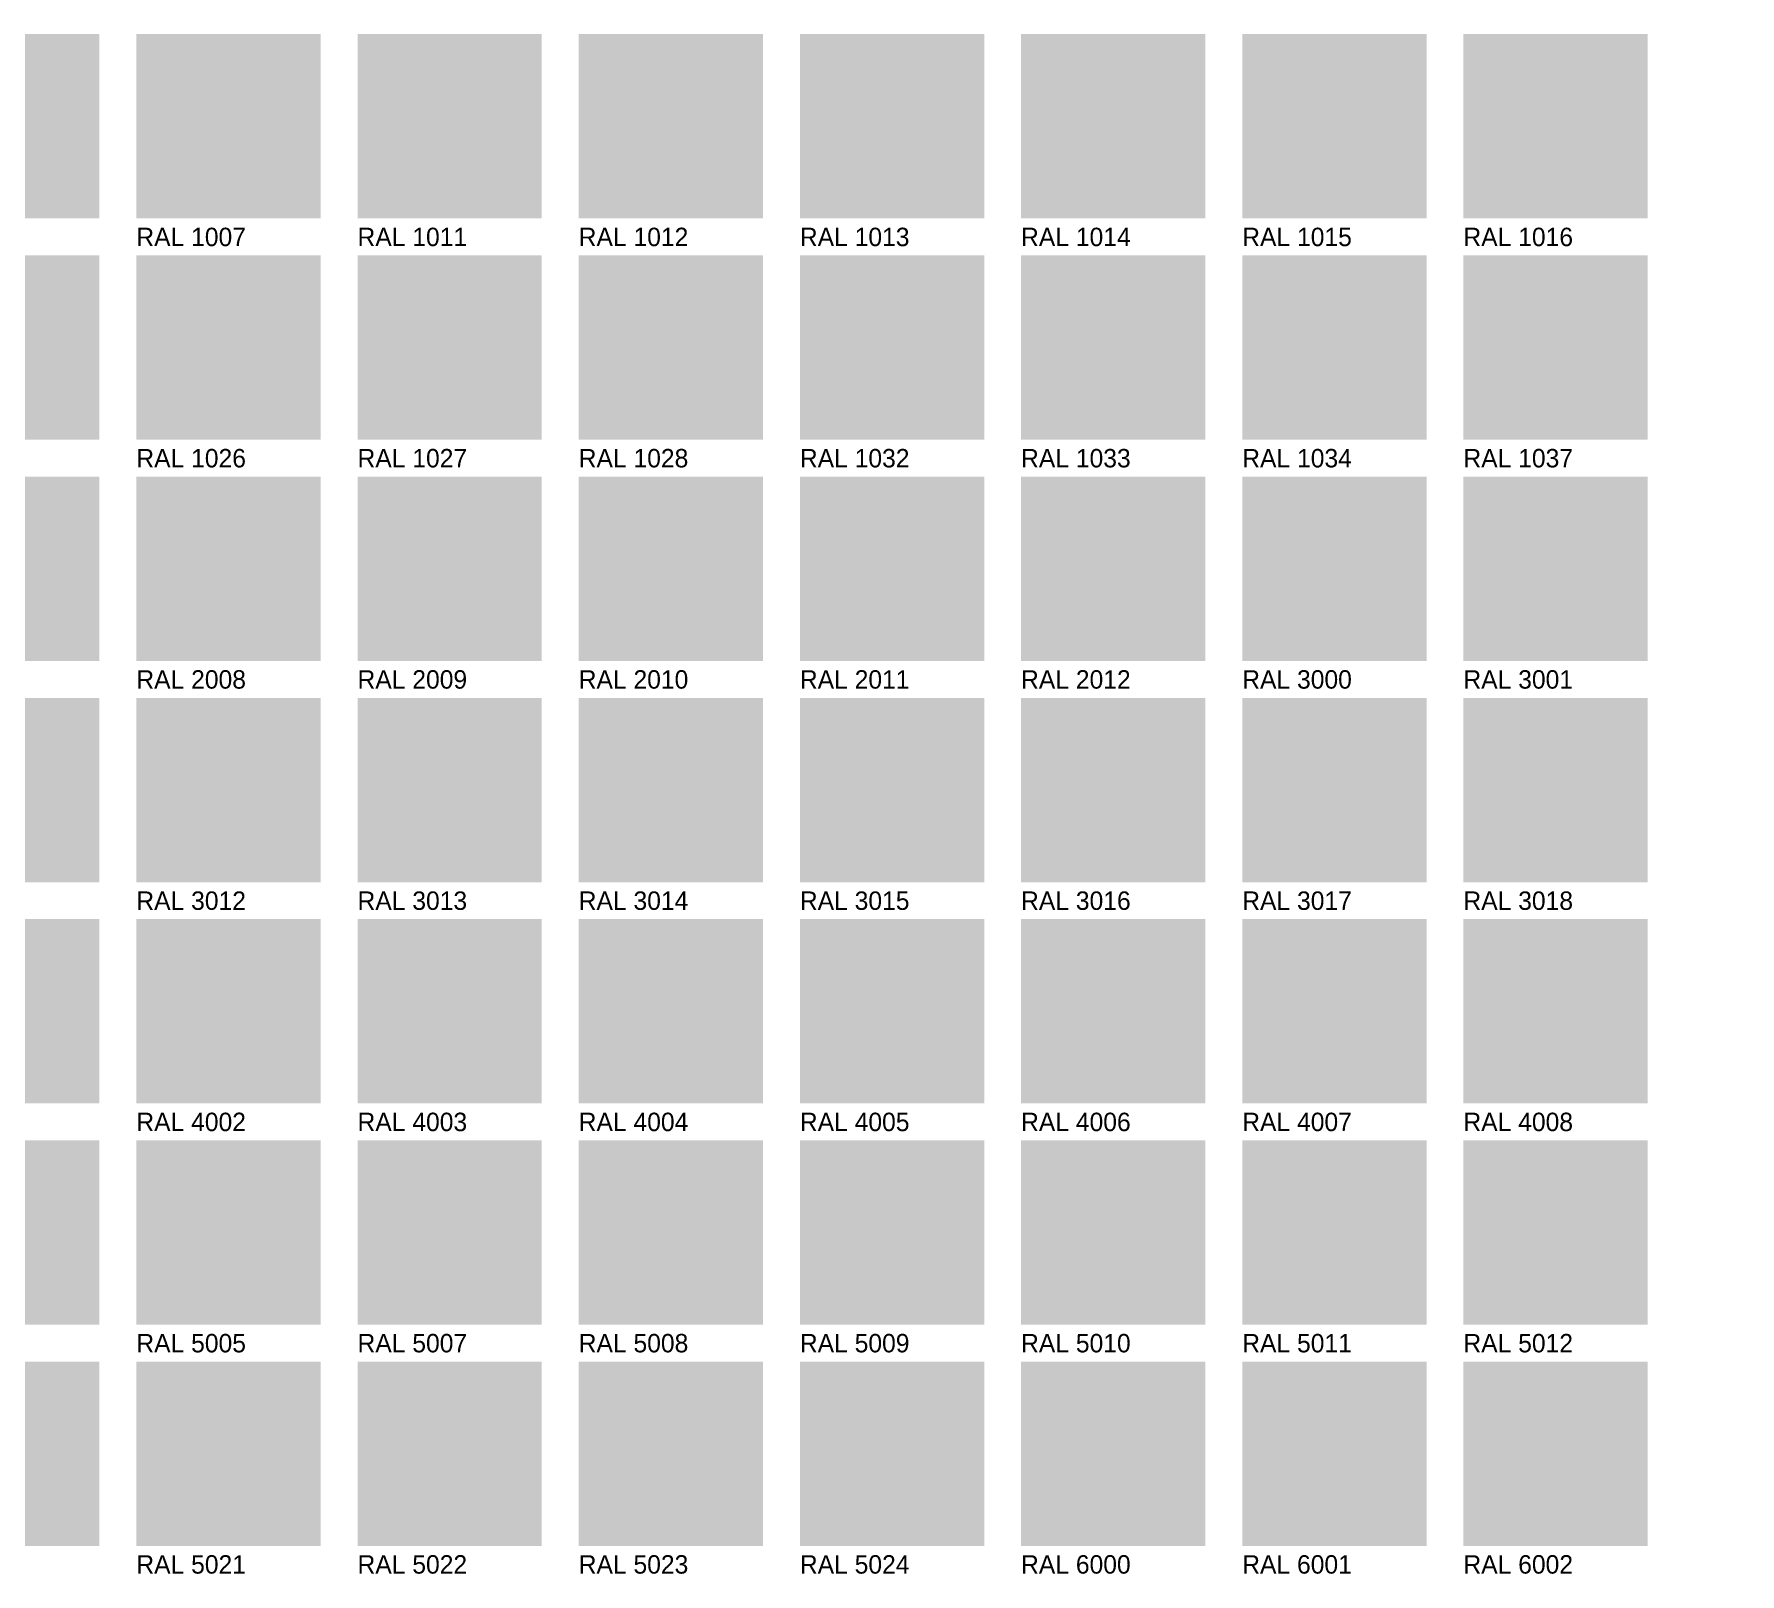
# Model space of a CAD drawing. Header units: millimetres. Extents: x 2.8 to 21.6, y 3.1 to 20.1.
# Drawn here: x 12.38 to 21.63, y 11.48 to 19.83 of the extents above; entities that cross this region are included whole.
import ezdxf

# ---------------------------------------------------------------- set-up
doc = ezdxf.new("R2010")
doc.units = ezdxf.units.MM
doc.layers.add('ceco.net 554 - RAL Classic Colour Chart', color=7, linetype='Continuous')

msp = doc.modelspace()

# ---------------------------------------------------------------- linework, layer by layer
at = {"layer": 'ceco.net 554 - RAL Classic Colour Chart', "color": 42, "true_color": 0xe1a100, "const_width": 1}
msp.add_lwpolyline([(11.7312, 19.3348), (12.7312, 19.3348)], dxfattribs=at)
msp.add_lwpolyline([(11.7312, 19.3348), (12.7312, 19.3348)], dxfattribs=at)
msp.add_lwpolyline([(11.7312, 19.3348), (12.7312, 19.3348)], dxfattribs=at)
msp.add_lwpolyline([(11.7312, 19.3348), (12.7312, 19.3348)], dxfattribs=at)
msp.add_lwpolyline([(11.7312, 19.3348), (12.7312, 19.3348)], dxfattribs=at)
msp.add_lwpolyline([(11.7312, 19.3348), (12.7312, 19.3348)], dxfattribs=at)
at = {"layer": 'ceco.net 554 - RAL Classic Colour Chart', "color": 42, "true_color": 0xe79c00, "const_width": 1}
msp.add_lwpolyline([(12.9312, 19.3348), (13.9312, 19.3348)], dxfattribs=at)
msp.add_lwpolyline([(12.9312, 19.3348), (13.9312, 19.3348)], dxfattribs=at)
msp.add_lwpolyline([(12.9312, 19.3348), (13.9312, 19.3348)], dxfattribs=at)
msp.add_lwpolyline([(12.9312, 19.3348), (13.9312, 19.3348)], dxfattribs=at)
msp.add_lwpolyline([(12.9312, 19.3348), (13.9312, 19.3348)], dxfattribs=at)
msp.add_lwpolyline([(12.9312, 19.3348), (13.9312, 19.3348)], dxfattribs=at)
at = {"layer": 'ceco.net 554 - RAL Classic Colour Chart', "color": 45, "true_color": 0xaf8a54, "const_width": 1}
msp.add_lwpolyline([(14.1312, 19.3348), (15.1312, 19.3348)], dxfattribs=at)
msp.add_lwpolyline([(14.1312, 19.3348), (15.1312, 19.3348)], dxfattribs=at)
msp.add_lwpolyline([(14.1312, 19.3348), (15.1312, 19.3348)], dxfattribs=at)
msp.add_lwpolyline([(14.1312, 19.3348), (15.1312, 19.3348)], dxfattribs=at)
msp.add_lwpolyline([(14.1312, 19.3348), (15.1312, 19.3348)], dxfattribs=at)
msp.add_lwpolyline([(14.1312, 19.3348), (15.1312, 19.3348)], dxfattribs=at)
at = {"layer": 'ceco.net 554 - RAL Classic Colour Chart', "color": 52, "true_color": 0xd9c022, "const_width": 1}
msp.add_lwpolyline([(15.3312, 19.3348), (16.3312, 19.3348)], dxfattribs=at)
msp.add_lwpolyline([(15.3312, 19.3348), (16.3312, 19.3348)], dxfattribs=at)
msp.add_lwpolyline([(15.3312, 19.3348), (16.3312, 19.3348)], dxfattribs=at)
msp.add_lwpolyline([(15.3312, 19.3348), (16.3312, 19.3348)], dxfattribs=at)
msp.add_lwpolyline([(15.3312, 19.3348), (16.3312, 19.3348)], dxfattribs=at)
msp.add_lwpolyline([(15.3312, 19.3348), (16.3312, 19.3348)], dxfattribs=at)
at = {"layer": 'ceco.net 554 - RAL Classic Colour Chart', "color": 254, "true_color": 0xe9e5ce, "const_width": 1}
msp.add_lwpolyline([(16.5312, 19.3348), (17.5312, 19.3348)], dxfattribs=at)
msp.add_lwpolyline([(16.5312, 19.3348), (17.5312, 19.3348)], dxfattribs=at)
msp.add_lwpolyline([(16.5312, 19.3348), (17.5312, 19.3348)], dxfattribs=at)
msp.add_lwpolyline([(16.5312, 19.3348), (17.5312, 19.3348)], dxfattribs=at)
msp.add_lwpolyline([(16.5312, 19.3348), (17.5312, 19.3348)], dxfattribs=at)
msp.add_lwpolyline([(16.5312, 19.3348), (17.5312, 19.3348)], dxfattribs=at)
at = {"layer": 'ceco.net 554 - RAL Classic Colour Chart', "color": 9, "true_color": 0xded09f, "const_width": 1}
msp.add_lwpolyline([(17.7312, 19.3348), (18.7312, 19.3348)], dxfattribs=at)
msp.add_lwpolyline([(17.7312, 19.3348), (18.7312, 19.3348)], dxfattribs=at)
msp.add_lwpolyline([(17.7312, 19.3348), (18.7312, 19.3348)], dxfattribs=at)
msp.add_lwpolyline([(17.7312, 19.3348), (18.7312, 19.3348)], dxfattribs=at)
msp.add_lwpolyline([(17.7312, 19.3348), (18.7312, 19.3348)], dxfattribs=at)
msp.add_lwpolyline([(17.7312, 19.3348), (18.7312, 19.3348)], dxfattribs=at)
at = {"layer": 'ceco.net 554 - RAL Classic Colour Chart', "color": 254, "true_color": 0xeadebd, "const_width": 1}
msp.add_lwpolyline([(18.9312, 19.3348), (19.9312, 19.3348)], dxfattribs=at)
msp.add_lwpolyline([(18.9312, 19.3348), (19.9312, 19.3348)], dxfattribs=at)
msp.add_lwpolyline([(18.9312, 19.3348), (19.9312, 19.3348)], dxfattribs=at)
msp.add_lwpolyline([(18.9312, 19.3348), (19.9312, 19.3348)], dxfattribs=at)
msp.add_lwpolyline([(18.9312, 19.3348), (19.9312, 19.3348)], dxfattribs=at)
msp.add_lwpolyline([(18.9312, 19.3348), (19.9312, 19.3348)], dxfattribs=at)
at = {"layer": 'ceco.net 554 - RAL Classic Colour Chart', "color": 53, "true_color": 0xeaf044, "const_width": 1}
msp.add_lwpolyline([(20.1312, 19.3348), (21.1312, 19.3348)], dxfattribs=at)
msp.add_lwpolyline([(20.1312, 19.3348), (21.1312, 19.3348)], dxfattribs=at)
msp.add_lwpolyline([(20.1312, 19.3348), (21.1312, 19.3348)], dxfattribs=at)
msp.add_lwpolyline([(20.1312, 19.3348), (21.1312, 19.3348)], dxfattribs=at)
msp.add_lwpolyline([(20.1312, 19.3348), (21.1312, 19.3348)], dxfattribs=at)
msp.add_lwpolyline([(20.1312, 19.3348), (21.1312, 19.3348)], dxfattribs=at)
at = {"layer": 'ceco.net 554 - RAL Classic Colour Chart', "color": 33, "true_color": 0xb89c50, "const_width": 1}
msp.add_lwpolyline([(11.7312, 18.1348), (12.7312, 18.1348)], dxfattribs=at)
msp.add_lwpolyline([(11.7312, 18.1348), (12.7312, 18.1348)], dxfattribs=at)
msp.add_lwpolyline([(11.7312, 18.1348), (12.7312, 18.1348)], dxfattribs=at)
msp.add_lwpolyline([(11.7312, 18.1348), (12.7312, 18.1348)], dxfattribs=at)
msp.add_lwpolyline([(11.7312, 18.1348), (12.7312, 18.1348)], dxfattribs=at)
msp.add_lwpolyline([(11.7312, 18.1348), (12.7312, 18.1348)], dxfattribs=at)
at = {"layer": 'ceco.net 554 - RAL Classic Colour Chart', "color": 2, "true_color": 0xf5ff00, "const_width": 1}
msp.add_lwpolyline([(12.9312, 18.1348), (13.9312, 18.1348)], dxfattribs=at)
msp.add_lwpolyline([(12.9312, 18.1348), (13.9312, 18.1348)], dxfattribs=at)
msp.add_lwpolyline([(12.9312, 18.1348), (13.9312, 18.1348)], dxfattribs=at)
msp.add_lwpolyline([(12.9312, 18.1348), (13.9312, 18.1348)], dxfattribs=at)
msp.add_lwpolyline([(12.9312, 18.1348), (13.9312, 18.1348)], dxfattribs=at)
msp.add_lwpolyline([(12.9312, 18.1348), (13.9312, 18.1348)], dxfattribs=at)
at = {"layer": 'ceco.net 554 - RAL Classic Colour Chart', "color": 54, "true_color": 0xa38c15, "const_width": 1}
msp.add_lwpolyline([(14.1312, 18.1348), (15.1312, 18.1348)], dxfattribs=at)
msp.add_lwpolyline([(14.1312, 18.1348), (15.1312, 18.1348)], dxfattribs=at)
msp.add_lwpolyline([(14.1312, 18.1348), (15.1312, 18.1348)], dxfattribs=at)
msp.add_lwpolyline([(14.1312, 18.1348), (15.1312, 18.1348)], dxfattribs=at)
msp.add_lwpolyline([(14.1312, 18.1348), (15.1312, 18.1348)], dxfattribs=at)
msp.add_lwpolyline([(14.1312, 18.1348), (15.1312, 18.1348)], dxfattribs=at)
at = {"layer": 'ceco.net 554 - RAL Classic Colour Chart', "color": 40, "true_color": 0xffab00, "const_width": 1}
msp.add_lwpolyline([(15.3312, 18.1348), (16.3312, 18.1348)], dxfattribs=at)
msp.add_lwpolyline([(15.3312, 18.1348), (16.3312, 18.1348)], dxfattribs=at)
msp.add_lwpolyline([(15.3312, 18.1348), (16.3312, 18.1348)], dxfattribs=at)
msp.add_lwpolyline([(15.3312, 18.1348), (16.3312, 18.1348)], dxfattribs=at)
msp.add_lwpolyline([(15.3312, 18.1348), (16.3312, 18.1348)], dxfattribs=at)
msp.add_lwpolyline([(15.3312, 18.1348), (16.3312, 18.1348)], dxfattribs=at)
at = {"layer": 'ceco.net 554 - RAL Classic Colour Chart', "color": 42, "true_color": 0xddb20f, "const_width": 1}
msp.add_lwpolyline([(16.5312, 18.1348), (17.5312, 18.1348)], dxfattribs=at)
msp.add_lwpolyline([(16.5312, 18.1348), (17.5312, 18.1348)], dxfattribs=at)
msp.add_lwpolyline([(16.5312, 18.1348), (17.5312, 18.1348)], dxfattribs=at)
msp.add_lwpolyline([(16.5312, 18.1348), (17.5312, 18.1348)], dxfattribs=at)
msp.add_lwpolyline([(16.5312, 18.1348), (17.5312, 18.1348)], dxfattribs=at)
msp.add_lwpolyline([(16.5312, 18.1348), (17.5312, 18.1348)], dxfattribs=at)
at = {"layer": 'ceco.net 554 - RAL Classic Colour Chart', "color": 40, "true_color": 0xfaab21, "const_width": 1}
msp.add_lwpolyline([(17.7312, 18.1348), (18.7312, 18.1348)], dxfattribs=at)
msp.add_lwpolyline([(17.7312, 18.1348), (18.7312, 18.1348)], dxfattribs=at)
msp.add_lwpolyline([(17.7312, 18.1348), (18.7312, 18.1348)], dxfattribs=at)
msp.add_lwpolyline([(17.7312, 18.1348), (18.7312, 18.1348)], dxfattribs=at)
msp.add_lwpolyline([(17.7312, 18.1348), (18.7312, 18.1348)], dxfattribs=at)
msp.add_lwpolyline([(17.7312, 18.1348), (18.7312, 18.1348)], dxfattribs=at)
at = {"layer": 'ceco.net 554 - RAL Classic Colour Chart', "color": 43, "true_color": 0xedab56, "const_width": 1}
msp.add_lwpolyline([(18.9312, 18.1348), (19.9312, 18.1348)], dxfattribs=at)
msp.add_lwpolyline([(18.9312, 18.1348), (19.9312, 18.1348)], dxfattribs=at)
msp.add_lwpolyline([(18.9312, 18.1348), (19.9312, 18.1348)], dxfattribs=at)
msp.add_lwpolyline([(18.9312, 18.1348), (19.9312, 18.1348)], dxfattribs=at)
msp.add_lwpolyline([(18.9312, 18.1348), (19.9312, 18.1348)], dxfattribs=at)
msp.add_lwpolyline([(18.9312, 18.1348), (19.9312, 18.1348)], dxfattribs=at)
at = {"layer": 'ceco.net 554 - RAL Classic Colour Chart', "color": 40, "true_color": 0xeea205, "const_width": 1}
msp.add_lwpolyline([(20.1312, 18.1348), (21.1312, 18.1348)], dxfattribs=at)
msp.add_lwpolyline([(20.1312, 18.1348), (21.1312, 18.1348)], dxfattribs=at)
msp.add_lwpolyline([(20.1312, 18.1348), (21.1312, 18.1348)], dxfattribs=at)
msp.add_lwpolyline([(20.1312, 18.1348), (21.1312, 18.1348)], dxfattribs=at)
msp.add_lwpolyline([(20.1312, 18.1348), (21.1312, 18.1348)], dxfattribs=at)
msp.add_lwpolyline([(20.1312, 18.1348), (21.1312, 18.1348)], dxfattribs=at)
at = {"layer": 'ceco.net 554 - RAL Classic Colour Chart', "color": 40, "true_color": 0xffa421, "const_width": 1}
msp.add_lwpolyline([(11.7312, 16.9348), (12.7312, 16.9348)], dxfattribs=at)
msp.add_lwpolyline([(11.7312, 16.9348), (12.7312, 16.9348)], dxfattribs=at)
msp.add_lwpolyline([(11.7312, 16.9348), (12.7312, 16.9348)], dxfattribs=at)
msp.add_lwpolyline([(11.7312, 16.9348), (12.7312, 16.9348)], dxfattribs=at)
msp.add_lwpolyline([(11.7312, 16.9348), (12.7312, 16.9348)], dxfattribs=at)
msp.add_lwpolyline([(11.7312, 16.9348), (12.7312, 16.9348)], dxfattribs=at)
at = {"layer": 'ceco.net 554 - RAL Classic Colour Chart', "color": 30, "true_color": 0xf3752c, "const_width": 1}
msp.add_lwpolyline([(12.9312, 16.9348), (13.9312, 16.9348)], dxfattribs=at)
msp.add_lwpolyline([(12.9312, 16.9348), (13.9312, 16.9348)], dxfattribs=at)
msp.add_lwpolyline([(12.9312, 16.9348), (13.9312, 16.9348)], dxfattribs=at)
msp.add_lwpolyline([(12.9312, 16.9348), (13.9312, 16.9348)], dxfattribs=at)
msp.add_lwpolyline([(12.9312, 16.9348), (13.9312, 16.9348)], dxfattribs=at)
msp.add_lwpolyline([(12.9312, 16.9348), (13.9312, 16.9348)], dxfattribs=at)
at = {"layer": 'ceco.net 554 - RAL Classic Colour Chart', "color": 32, "true_color": 0xe15501, "const_width": 1}
msp.add_lwpolyline([(14.1312, 16.9348), (15.1312, 16.9348)], dxfattribs=at)
msp.add_lwpolyline([(14.1312, 16.9348), (15.1312, 16.9348)], dxfattribs=at)
msp.add_lwpolyline([(14.1312, 16.9348), (15.1312, 16.9348)], dxfattribs=at)
msp.add_lwpolyline([(14.1312, 16.9348), (15.1312, 16.9348)], dxfattribs=at)
msp.add_lwpolyline([(14.1312, 16.9348), (15.1312, 16.9348)], dxfattribs=at)
msp.add_lwpolyline([(14.1312, 16.9348), (15.1312, 16.9348)], dxfattribs=at)
at = {"layer": 'ceco.net 554 - RAL Classic Colour Chart', "color": 32, "true_color": 0xd4652f, "const_width": 1}
msp.add_lwpolyline([(15.3312, 16.9348), (16.3312, 16.9348)], dxfattribs=at)
msp.add_lwpolyline([(15.3312, 16.9348), (16.3312, 16.9348)], dxfattribs=at)
msp.add_lwpolyline([(15.3312, 16.9348), (16.3312, 16.9348)], dxfattribs=at)
msp.add_lwpolyline([(15.3312, 16.9348), (16.3312, 16.9348)], dxfattribs=at)
msp.add_lwpolyline([(15.3312, 16.9348), (16.3312, 16.9348)], dxfattribs=at)
msp.add_lwpolyline([(15.3312, 16.9348), (16.3312, 16.9348)], dxfattribs=at)
at = {"layer": 'ceco.net 554 - RAL Classic Colour Chart', "color": 30, "true_color": 0xec7c25, "const_width": 1}
msp.add_lwpolyline([(16.5312, 16.9348), (17.5312, 16.9348)], dxfattribs=at)
msp.add_lwpolyline([(16.5312, 16.9348), (17.5312, 16.9348)], dxfattribs=at)
msp.add_lwpolyline([(16.5312, 16.9348), (17.5312, 16.9348)], dxfattribs=at)
msp.add_lwpolyline([(16.5312, 16.9348), (17.5312, 16.9348)], dxfattribs=at)
msp.add_lwpolyline([(16.5312, 16.9348), (17.5312, 16.9348)], dxfattribs=at)
msp.add_lwpolyline([(16.5312, 16.9348), (17.5312, 16.9348)], dxfattribs=at)
at = {"layer": 'ceco.net 554 - RAL Classic Colour Chart', "color": 13, "true_color": 0xdb6a50, "const_width": 1}
msp.add_lwpolyline([(17.7312, 16.9348), (18.7312, 16.9348)], dxfattribs=at)
msp.add_lwpolyline([(17.7312, 16.9348), (18.7312, 16.9348)], dxfattribs=at)
msp.add_lwpolyline([(17.7312, 16.9348), (18.7312, 16.9348)], dxfattribs=at)
msp.add_lwpolyline([(17.7312, 16.9348), (18.7312, 16.9348)], dxfattribs=at)
msp.add_lwpolyline([(17.7312, 16.9348), (18.7312, 16.9348)], dxfattribs=at)
msp.add_lwpolyline([(17.7312, 16.9348), (18.7312, 16.9348)], dxfattribs=at)
at = {"layer": 'ceco.net 554 - RAL Classic Colour Chart', "color": 24, "true_color": 0xab2524, "const_width": 1}
msp.add_lwpolyline([(18.9312, 16.9348), (19.9312, 16.9348)], dxfattribs=at)
msp.add_lwpolyline([(18.9312, 16.9348), (19.9312, 16.9348)], dxfattribs=at)
msp.add_lwpolyline([(18.9312, 16.9348), (19.9312, 16.9348)], dxfattribs=at)
msp.add_lwpolyline([(18.9312, 16.9348), (19.9312, 16.9348)], dxfattribs=at)
msp.add_lwpolyline([(18.9312, 16.9348), (19.9312, 16.9348)], dxfattribs=at)
msp.add_lwpolyline([(18.9312, 16.9348), (19.9312, 16.9348)], dxfattribs=at)
at = {"layer": 'ceco.net 554 - RAL Classic Colour Chart', "color": 244, "true_color": 0xa02128, "const_width": 1}
msp.add_lwpolyline([(20.1312, 16.9348), (21.1312, 16.9348)], dxfattribs=at)
msp.add_lwpolyline([(20.1312, 16.9348), (21.1312, 16.9348)], dxfattribs=at)
msp.add_lwpolyline([(20.1312, 16.9348), (21.1312, 16.9348)], dxfattribs=at)
msp.add_lwpolyline([(20.1312, 16.9348), (21.1312, 16.9348)], dxfattribs=at)
msp.add_lwpolyline([(20.1312, 16.9348), (21.1312, 16.9348)], dxfattribs=at)
msp.add_lwpolyline([(20.1312, 16.9348), (21.1312, 16.9348)], dxfattribs=at)
at = {"layer": 'ceco.net 554 - RAL Classic Colour Chart', "color": 17, "true_color": 0x7e292c, "const_width": 1}
msp.add_lwpolyline([(11.7312, 15.7348), (12.7312, 15.7348)], dxfattribs=at)
msp.add_lwpolyline([(11.7312, 15.7348), (12.7312, 15.7348)], dxfattribs=at)
msp.add_lwpolyline([(11.7312, 15.7348), (12.7312, 15.7348)], dxfattribs=at)
msp.add_lwpolyline([(11.7312, 15.7348), (12.7312, 15.7348)], dxfattribs=at)
msp.add_lwpolyline([(11.7312, 15.7348), (12.7312, 15.7348)], dxfattribs=at)
msp.add_lwpolyline([(11.7312, 15.7348), (12.7312, 15.7348)], dxfattribs=at)
at = {"layer": 'ceco.net 554 - RAL Classic Colour Chart', "color": 33, "true_color": 0xcb8d73, "const_width": 1}
msp.add_lwpolyline([(12.9312, 15.7348), (13.9312, 15.7348)], dxfattribs=at)
msp.add_lwpolyline([(12.9312, 15.7348), (13.9312, 15.7348)], dxfattribs=at)
msp.add_lwpolyline([(12.9312, 15.7348), (13.9312, 15.7348)], dxfattribs=at)
msp.add_lwpolyline([(12.9312, 15.7348), (13.9312, 15.7348)], dxfattribs=at)
msp.add_lwpolyline([(12.9312, 15.7348), (13.9312, 15.7348)], dxfattribs=at)
msp.add_lwpolyline([(12.9312, 15.7348), (13.9312, 15.7348)], dxfattribs=at)
at = {"layer": 'ceco.net 554 - RAL Classic Colour Chart', "color": 17, "true_color": 0x9c322e, "const_width": 1}
msp.add_lwpolyline([(14.1312, 15.7348), (15.1312, 15.7348)], dxfattribs=at)
msp.add_lwpolyline([(14.1312, 15.7348), (15.1312, 15.7348)], dxfattribs=at)
msp.add_lwpolyline([(14.1312, 15.7348), (15.1312, 15.7348)], dxfattribs=at)
msp.add_lwpolyline([(14.1312, 15.7348), (15.1312, 15.7348)], dxfattribs=at)
msp.add_lwpolyline([(14.1312, 15.7348), (15.1312, 15.7348)], dxfattribs=at)
msp.add_lwpolyline([(14.1312, 15.7348), (15.1312, 15.7348)], dxfattribs=at)
at = {"layer": 'ceco.net 554 - RAL Classic Colour Chart', "color": 243, "true_color": 0xd47479, "const_width": 1}
msp.add_lwpolyline([(15.3312, 15.7348), (16.3312, 15.7348)], dxfattribs=at)
msp.add_lwpolyline([(15.3312, 15.7348), (16.3312, 15.7348)], dxfattribs=at)
msp.add_lwpolyline([(15.3312, 15.7348), (16.3312, 15.7348)], dxfattribs=at)
msp.add_lwpolyline([(15.3312, 15.7348), (16.3312, 15.7348)], dxfattribs=at)
msp.add_lwpolyline([(15.3312, 15.7348), (16.3312, 15.7348)], dxfattribs=at)
msp.add_lwpolyline([(15.3312, 15.7348), (16.3312, 15.7348)], dxfattribs=at)
at = {"layer": 'ceco.net 554 - RAL Classic Colour Chart', "color": 9, "true_color": 0xe1a6ad, "const_width": 1}
msp.add_lwpolyline([(16.5312, 15.7348), (17.5312, 15.7348)], dxfattribs=at)
msp.add_lwpolyline([(16.5312, 15.7348), (17.5312, 15.7348)], dxfattribs=at)
msp.add_lwpolyline([(16.5312, 15.7348), (17.5312, 15.7348)], dxfattribs=at)
msp.add_lwpolyline([(16.5312, 15.7348), (17.5312, 15.7348)], dxfattribs=at)
msp.add_lwpolyline([(16.5312, 15.7348), (17.5312, 15.7348)], dxfattribs=at)
msp.add_lwpolyline([(16.5312, 15.7348), (17.5312, 15.7348)], dxfattribs=at)
at = {"layer": 'ceco.net 554 - RAL Classic Colour Chart', "color": 15, "true_color": 0xac4034, "const_width": 1}
msp.add_lwpolyline([(17.7312, 15.7348), (18.7312, 15.7348)], dxfattribs=at)
msp.add_lwpolyline([(17.7312, 15.7348), (18.7312, 15.7348)], dxfattribs=at)
msp.add_lwpolyline([(17.7312, 15.7348), (18.7312, 15.7348)], dxfattribs=at)
msp.add_lwpolyline([(17.7312, 15.7348), (18.7312, 15.7348)], dxfattribs=at)
msp.add_lwpolyline([(17.7312, 15.7348), (18.7312, 15.7348)], dxfattribs=at)
msp.add_lwpolyline([(17.7312, 15.7348), (18.7312, 15.7348)], dxfattribs=at)
at = {"layer": 'ceco.net 554 - RAL Classic Colour Chart', "color": 13, "true_color": 0xd3545f, "const_width": 1}
msp.add_lwpolyline([(18.9312, 15.7348), (19.9312, 15.7348)], dxfattribs=at)
msp.add_lwpolyline([(18.9312, 15.7348), (19.9312, 15.7348)], dxfattribs=at)
msp.add_lwpolyline([(18.9312, 15.7348), (19.9312, 15.7348)], dxfattribs=at)
msp.add_lwpolyline([(18.9312, 15.7348), (19.9312, 15.7348)], dxfattribs=at)
msp.add_lwpolyline([(18.9312, 15.7348), (19.9312, 15.7348)], dxfattribs=at)
msp.add_lwpolyline([(18.9312, 15.7348), (19.9312, 15.7348)], dxfattribs=at)
at = {"layer": 'ceco.net 554 - RAL Classic Colour Chart', "color": 13, "true_color": 0xd14152, "const_width": 1}
msp.add_lwpolyline([(20.1312, 15.7348), (21.1312, 15.7348)], dxfattribs=at)
msp.add_lwpolyline([(20.1312, 15.7348), (21.1312, 15.7348)], dxfattribs=at)
msp.add_lwpolyline([(20.1312, 15.7348), (21.1312, 15.7348)], dxfattribs=at)
msp.add_lwpolyline([(20.1312, 15.7348), (21.1312, 15.7348)], dxfattribs=at)
msp.add_lwpolyline([(20.1312, 15.7348), (21.1312, 15.7348)], dxfattribs=at)
msp.add_lwpolyline([(20.1312, 15.7348), (21.1312, 15.7348)], dxfattribs=at)
at = {"layer": 'ceco.net 554 - RAL Classic Colour Chart', "color": 225, "true_color": 0x8a5a83, "const_width": 1}
msp.add_lwpolyline([(11.7312, 14.5348), (12.7312, 14.5348)], dxfattribs=at)
msp.add_lwpolyline([(11.7312, 14.5348), (12.7312, 14.5348)], dxfattribs=at)
msp.add_lwpolyline([(11.7312, 14.5348), (12.7312, 14.5348)], dxfattribs=at)
msp.add_lwpolyline([(11.7312, 14.5348), (12.7312, 14.5348)], dxfattribs=at)
msp.add_lwpolyline([(11.7312, 14.5348), (12.7312, 14.5348)], dxfattribs=at)
msp.add_lwpolyline([(11.7312, 14.5348), (12.7312, 14.5348)], dxfattribs=at)
at = {"layer": 'ceco.net 554 - RAL Classic Colour Chart', "color": 15, "true_color": 0x933d50, "const_width": 1}
msp.add_lwpolyline([(12.9312, 14.5348), (13.9312, 14.5348)], dxfattribs=at)
msp.add_lwpolyline([(12.9312, 14.5348), (13.9312, 14.5348)], dxfattribs=at)
msp.add_lwpolyline([(12.9312, 14.5348), (13.9312, 14.5348)], dxfattribs=at)
msp.add_lwpolyline([(12.9312, 14.5348), (13.9312, 14.5348)], dxfattribs=at)
msp.add_lwpolyline([(12.9312, 14.5348), (13.9312, 14.5348)], dxfattribs=at)
msp.add_lwpolyline([(12.9312, 14.5348), (13.9312, 14.5348)], dxfattribs=at)
at = {"layer": 'ceco.net 554 - RAL Classic Colour Chart', "color": 233, "true_color": 0xd15b8f, "const_width": 1}
msp.add_lwpolyline([(14.1312, 14.5348), (15.1312, 14.5348)], dxfattribs=at)
msp.add_lwpolyline([(14.1312, 14.5348), (15.1312, 14.5348)], dxfattribs=at)
msp.add_lwpolyline([(14.1312, 14.5348), (15.1312, 14.5348)], dxfattribs=at)
msp.add_lwpolyline([(14.1312, 14.5348), (15.1312, 14.5348)], dxfattribs=at)
msp.add_lwpolyline([(14.1312, 14.5348), (15.1312, 14.5348)], dxfattribs=at)
msp.add_lwpolyline([(14.1312, 14.5348), (15.1312, 14.5348)], dxfattribs=at)
at = {"layer": 'ceco.net 554 - RAL Classic Colour Chart', "color": 236, "true_color": 0x691639, "const_width": 1}
msp.add_lwpolyline([(15.3312, 14.5348), (16.3312, 14.5348)], dxfattribs=at)
msp.add_lwpolyline([(15.3312, 14.5348), (16.3312, 14.5348)], dxfattribs=at)
msp.add_lwpolyline([(15.3312, 14.5348), (16.3312, 14.5348)], dxfattribs=at)
msp.add_lwpolyline([(15.3312, 14.5348), (16.3312, 14.5348)], dxfattribs=at)
msp.add_lwpolyline([(15.3312, 14.5348), (16.3312, 14.5348)], dxfattribs=at)
msp.add_lwpolyline([(15.3312, 14.5348), (16.3312, 14.5348)], dxfattribs=at)
at = {"layer": 'ceco.net 554 - RAL Classic Colour Chart', "color": 205, "true_color": 0x83639d, "const_width": 1}
msp.add_lwpolyline([(16.5312, 14.5348), (17.5312, 14.5348)], dxfattribs=at)
msp.add_lwpolyline([(16.5312, 14.5348), (17.5312, 14.5348)], dxfattribs=at)
msp.add_lwpolyline([(16.5312, 14.5348), (17.5312, 14.5348)], dxfattribs=at)
msp.add_lwpolyline([(16.5312, 14.5348), (17.5312, 14.5348)], dxfattribs=at)
msp.add_lwpolyline([(16.5312, 14.5348), (17.5312, 14.5348)], dxfattribs=at)
msp.add_lwpolyline([(16.5312, 14.5348), (17.5312, 14.5348)], dxfattribs=at)
at = {"layer": 'ceco.net 554 - RAL Classic Colour Chart', "color": 227, "true_color": 0x992572, "const_width": 1}
msp.add_lwpolyline([(17.7312, 14.5348), (18.7312, 14.5348)], dxfattribs=at)
msp.add_lwpolyline([(17.7312, 14.5348), (18.7312, 14.5348)], dxfattribs=at)
msp.add_lwpolyline([(17.7312, 14.5348), (18.7312, 14.5348)], dxfattribs=at)
msp.add_lwpolyline([(17.7312, 14.5348), (18.7312, 14.5348)], dxfattribs=at)
msp.add_lwpolyline([(17.7312, 14.5348), (18.7312, 14.5348)], dxfattribs=at)
msp.add_lwpolyline([(17.7312, 14.5348), (18.7312, 14.5348)], dxfattribs=at)
at = {"layer": 'ceco.net 554 - RAL Classic Colour Chart', "color": 239, "true_color": 0x4a203b, "const_width": 1}
msp.add_lwpolyline([(18.9312, 14.5348), (19.9312, 14.5348)], dxfattribs=at)
msp.add_lwpolyline([(18.9312, 14.5348), (19.9312, 14.5348)], dxfattribs=at)
msp.add_lwpolyline([(18.9312, 14.5348), (19.9312, 14.5348)], dxfattribs=at)
msp.add_lwpolyline([(18.9312, 14.5348), (19.9312, 14.5348)], dxfattribs=at)
msp.add_lwpolyline([(18.9312, 14.5348), (19.9312, 14.5348)], dxfattribs=at)
msp.add_lwpolyline([(18.9312, 14.5348), (19.9312, 14.5348)], dxfattribs=at)
at = {"layer": 'ceco.net 554 - RAL Classic Colour Chart', "color": 225, "true_color": 0x904684, "const_width": 1}
msp.add_lwpolyline([(20.1312, 14.5348), (21.1312, 14.5348)], dxfattribs=at)
msp.add_lwpolyline([(20.1312, 14.5348), (21.1312, 14.5348)], dxfattribs=at)
msp.add_lwpolyline([(20.1312, 14.5348), (21.1312, 14.5348)], dxfattribs=at)
msp.add_lwpolyline([(20.1312, 14.5348), (21.1312, 14.5348)], dxfattribs=at)
msp.add_lwpolyline([(20.1312, 14.5348), (21.1312, 14.5348)], dxfattribs=at)
msp.add_lwpolyline([(20.1312, 14.5348), (21.1312, 14.5348)], dxfattribs=at)
at = {"layer": 'ceco.net 554 - RAL Classic Colour Chart', "color": 250, "true_color": 0x1d1f2a, "const_width": 1}
msp.add_lwpolyline([(11.7312, 13.3348), (12.7312, 13.3348)], dxfattribs=at)
msp.add_lwpolyline([(11.7312, 13.3348), (12.7312, 13.3348)], dxfattribs=at)
msp.add_lwpolyline([(11.7312, 13.3348), (12.7312, 13.3348)], dxfattribs=at)
msp.add_lwpolyline([(11.7312, 13.3348), (12.7312, 13.3348)], dxfattribs=at)
msp.add_lwpolyline([(11.7312, 13.3348), (12.7312, 13.3348)], dxfattribs=at)
msp.add_lwpolyline([(11.7312, 13.3348), (12.7312, 13.3348)], dxfattribs=at)
at = {"layer": 'ceco.net 554 - RAL Classic Colour Chart', "color": 156, "true_color": 0x154889, "const_width": 1}
msp.add_lwpolyline([(12.9312, 13.3348), (13.9312, 13.3348)], dxfattribs=at)
msp.add_lwpolyline([(12.9312, 13.3348), (13.9312, 13.3348)], dxfattribs=at)
msp.add_lwpolyline([(12.9312, 13.3348), (13.9312, 13.3348)], dxfattribs=at)
msp.add_lwpolyline([(12.9312, 13.3348), (13.9312, 13.3348)], dxfattribs=at)
msp.add_lwpolyline([(12.9312, 13.3348), (13.9312, 13.3348)], dxfattribs=at)
msp.add_lwpolyline([(12.9312, 13.3348), (13.9312, 13.3348)], dxfattribs=at)
at = {"layer": 'ceco.net 554 - RAL Classic Colour Chart', "color": 147, "true_color": 0x41678d, "const_width": 1}
msp.add_lwpolyline([(14.1312, 13.3348), (15.1312, 13.3348)], dxfattribs=at)
msp.add_lwpolyline([(14.1312, 13.3348), (15.1312, 13.3348)], dxfattribs=at)
msp.add_lwpolyline([(14.1312, 13.3348), (15.1312, 13.3348)], dxfattribs=at)
msp.add_lwpolyline([(14.1312, 13.3348), (15.1312, 13.3348)], dxfattribs=at)
msp.add_lwpolyline([(14.1312, 13.3348), (15.1312, 13.3348)], dxfattribs=at)
msp.add_lwpolyline([(14.1312, 13.3348), (15.1312, 13.3348)], dxfattribs=at)
at = {"layer": 'ceco.net 554 - RAL Classic Colour Chart', "color": 159, "true_color": 0x313c48, "const_width": 1}
msp.add_lwpolyline([(15.3312, 13.3348), (16.3312, 13.3348)], dxfattribs=at)
msp.add_lwpolyline([(15.3312, 13.3348), (16.3312, 13.3348)], dxfattribs=at)
msp.add_lwpolyline([(15.3312, 13.3348), (16.3312, 13.3348)], dxfattribs=at)
msp.add_lwpolyline([(15.3312, 13.3348), (16.3312, 13.3348)], dxfattribs=at)
msp.add_lwpolyline([(15.3312, 13.3348), (16.3312, 13.3348)], dxfattribs=at)
msp.add_lwpolyline([(15.3312, 13.3348), (16.3312, 13.3348)], dxfattribs=at)
at = {"layer": 'ceco.net 554 - RAL Classic Colour Chart', "color": 157, "true_color": 0x2e5978, "const_width": 1}
msp.add_lwpolyline([(16.5312, 13.3348), (17.5312, 13.3348)], dxfattribs=at)
msp.add_lwpolyline([(16.5312, 13.3348), (17.5312, 13.3348)], dxfattribs=at)
msp.add_lwpolyline([(16.5312, 13.3348), (17.5312, 13.3348)], dxfattribs=at)
msp.add_lwpolyline([(16.5312, 13.3348), (17.5312, 13.3348)], dxfattribs=at)
msp.add_lwpolyline([(16.5312, 13.3348), (17.5312, 13.3348)], dxfattribs=at)
msp.add_lwpolyline([(16.5312, 13.3348), (17.5312, 13.3348)], dxfattribs=at)
at = {"layer": 'ceco.net 554 - RAL Classic Colour Chart', "color": 156, "true_color": 0x13447c, "const_width": 1}
msp.add_lwpolyline([(17.7312, 13.3348), (18.7312, 13.3348)], dxfattribs=at)
msp.add_lwpolyline([(17.7312, 13.3348), (18.7312, 13.3348)], dxfattribs=at)
msp.add_lwpolyline([(17.7312, 13.3348), (18.7312, 13.3348)], dxfattribs=at)
msp.add_lwpolyline([(17.7312, 13.3348), (18.7312, 13.3348)], dxfattribs=at)
msp.add_lwpolyline([(17.7312, 13.3348), (18.7312, 13.3348)], dxfattribs=at)
msp.add_lwpolyline([(17.7312, 13.3348), (18.7312, 13.3348)], dxfattribs=at)
at = {"layer": 'ceco.net 554 - RAL Classic Colour Chart', "color": 169, "true_color": 0x232c3f, "const_width": 1}
msp.add_lwpolyline([(18.9312, 13.3348), (19.9312, 13.3348)], dxfattribs=at)
msp.add_lwpolyline([(18.9312, 13.3348), (19.9312, 13.3348)], dxfattribs=at)
msp.add_lwpolyline([(18.9312, 13.3348), (19.9312, 13.3348)], dxfattribs=at)
msp.add_lwpolyline([(18.9312, 13.3348), (19.9312, 13.3348)], dxfattribs=at)
msp.add_lwpolyline([(18.9312, 13.3348), (19.9312, 13.3348)], dxfattribs=at)
msp.add_lwpolyline([(18.9312, 13.3348), (19.9312, 13.3348)], dxfattribs=at)
at = {"layer": 'ceco.net 554 - RAL Classic Colour Chart', "color": 145, "true_color": 0x3481b8, "const_width": 1}
msp.add_lwpolyline([(20.1312, 13.3348), (21.1312, 13.3348)], dxfattribs=at)
msp.add_lwpolyline([(20.1312, 13.3348), (21.1312, 13.3348)], dxfattribs=at)
msp.add_lwpolyline([(20.1312, 13.3348), (21.1312, 13.3348)], dxfattribs=at)
msp.add_lwpolyline([(20.1312, 13.3348), (21.1312, 13.3348)], dxfattribs=at)
msp.add_lwpolyline([(20.1312, 13.3348), (21.1312, 13.3348)], dxfattribs=at)
msp.add_lwpolyline([(20.1312, 13.3348), (21.1312, 13.3348)], dxfattribs=at)
at = {"layer": 'ceco.net 554 - RAL Classic Colour Chart', "color": 148, "true_color": 0x0b4151, "const_width": 1}
msp.add_lwpolyline([(11.7312, 12.1348), (12.7312, 12.1348)], dxfattribs=at)
msp.add_lwpolyline([(11.7312, 12.1348), (12.7312, 12.1348)], dxfattribs=at)
msp.add_lwpolyline([(11.7312, 12.1348), (12.7312, 12.1348)], dxfattribs=at)
msp.add_lwpolyline([(11.7312, 12.1348), (12.7312, 12.1348)], dxfattribs=at)
msp.add_lwpolyline([(11.7312, 12.1348), (12.7312, 12.1348)], dxfattribs=at)
msp.add_lwpolyline([(11.7312, 12.1348), (12.7312, 12.1348)], dxfattribs=at)
at = {"layer": 'ceco.net 554 - RAL Classic Colour Chart', "color": 136, "true_color": 0x07737a, "const_width": 1}
msp.add_lwpolyline([(12.9312, 12.1348), (13.9312, 12.1348)], dxfattribs=at)
msp.add_lwpolyline([(12.9312, 12.1348), (13.9312, 12.1348)], dxfattribs=at)
msp.add_lwpolyline([(12.9312, 12.1348), (13.9312, 12.1348)], dxfattribs=at)
msp.add_lwpolyline([(12.9312, 12.1348), (13.9312, 12.1348)], dxfattribs=at)
msp.add_lwpolyline([(12.9312, 12.1348), (13.9312, 12.1348)], dxfattribs=at)
msp.add_lwpolyline([(12.9312, 12.1348), (13.9312, 12.1348)], dxfattribs=at)
at = {"layer": 'ceco.net 554 - RAL Classic Colour Chart', "color": 189, "true_color": 0x2f2a5a, "const_width": 1}
msp.add_lwpolyline([(14.1312, 12.1348), (15.1312, 12.1348)], dxfattribs=at)
msp.add_lwpolyline([(14.1312, 12.1348), (15.1312, 12.1348)], dxfattribs=at)
msp.add_lwpolyline([(14.1312, 12.1348), (15.1312, 12.1348)], dxfattribs=at)
msp.add_lwpolyline([(14.1312, 12.1348), (15.1312, 12.1348)], dxfattribs=at)
msp.add_lwpolyline([(14.1312, 12.1348), (15.1312, 12.1348)], dxfattribs=at)
msp.add_lwpolyline([(14.1312, 12.1348), (15.1312, 12.1348)], dxfattribs=at)
at = {"layer": 'ceco.net 554 - RAL Classic Colour Chart', "color": 165, "true_color": 0x4d668e, "const_width": 1}
msp.add_lwpolyline([(15.3312, 12.1348), (16.3312, 12.1348)], dxfattribs=at)
msp.add_lwpolyline([(15.3312, 12.1348), (16.3312, 12.1348)], dxfattribs=at)
msp.add_lwpolyline([(15.3312, 12.1348), (16.3312, 12.1348)], dxfattribs=at)
msp.add_lwpolyline([(15.3312, 12.1348), (16.3312, 12.1348)], dxfattribs=at)
msp.add_lwpolyline([(15.3312, 12.1348), (16.3312, 12.1348)], dxfattribs=at)
msp.add_lwpolyline([(15.3312, 12.1348), (16.3312, 12.1348)], dxfattribs=at)
at = {"layer": 'ceco.net 554 - RAL Classic Colour Chart', "color": 153, "true_color": 0x6a93b0, "const_width": 1}
msp.add_lwpolyline([(16.5312, 12.1348), (17.5312, 12.1348)], dxfattribs=at)
msp.add_lwpolyline([(16.5312, 12.1348), (17.5312, 12.1348)], dxfattribs=at)
msp.add_lwpolyline([(16.5312, 12.1348), (17.5312, 12.1348)], dxfattribs=at)
msp.add_lwpolyline([(16.5312, 12.1348), (17.5312, 12.1348)], dxfattribs=at)
msp.add_lwpolyline([(16.5312, 12.1348), (17.5312, 12.1348)], dxfattribs=at)
msp.add_lwpolyline([(16.5312, 12.1348), (17.5312, 12.1348)], dxfattribs=at)
at = {"layer": 'ceco.net 554 - RAL Classic Colour Chart', "color": 117, "true_color": 0x327662, "const_width": 1}
msp.add_lwpolyline([(17.7312, 12.1348), (18.7312, 12.1348)], dxfattribs=at)
msp.add_lwpolyline([(17.7312, 12.1348), (18.7312, 12.1348)], dxfattribs=at)
msp.add_lwpolyline([(17.7312, 12.1348), (18.7312, 12.1348)], dxfattribs=at)
msp.add_lwpolyline([(17.7312, 12.1348), (18.7312, 12.1348)], dxfattribs=at)
msp.add_lwpolyline([(17.7312, 12.1348), (18.7312, 12.1348)], dxfattribs=at)
msp.add_lwpolyline([(17.7312, 12.1348), (18.7312, 12.1348)], dxfattribs=at)
at = {"layer": 'ceco.net 554 - RAL Classic Colour Chart', "color": 97, "true_color": 0x28713e, "const_width": 1}
msp.add_lwpolyline([(18.9312, 12.1348), (19.9312, 12.1348)], dxfattribs=at)
msp.add_lwpolyline([(18.9312, 12.1348), (19.9312, 12.1348)], dxfattribs=at)
msp.add_lwpolyline([(18.9312, 12.1348), (19.9312, 12.1348)], dxfattribs=at)
msp.add_lwpolyline([(18.9312, 12.1348), (19.9312, 12.1348)], dxfattribs=at)
msp.add_lwpolyline([(18.9312, 12.1348), (19.9312, 12.1348)], dxfattribs=at)
msp.add_lwpolyline([(18.9312, 12.1348), (19.9312, 12.1348)], dxfattribs=at)
at = {"layer": 'ceco.net 554 - RAL Classic Colour Chart', "color": 119, "true_color": 0x276235, "const_width": 1}
msp.add_lwpolyline([(20.1312, 12.1348), (21.1312, 12.1348)], dxfattribs=at)
msp.add_lwpolyline([(20.1312, 12.1348), (21.1312, 12.1348)], dxfattribs=at)
msp.add_lwpolyline([(20.1312, 12.1348), (21.1312, 12.1348)], dxfattribs=at)
msp.add_lwpolyline([(20.1312, 12.1348), (21.1312, 12.1348)], dxfattribs=at)
msp.add_lwpolyline([(20.1312, 12.1348), (21.1312, 12.1348)], dxfattribs=at)
msp.add_lwpolyline([(20.1312, 12.1348), (21.1312, 12.1348)], dxfattribs=at)

# ---------------------------------------------------------------- texts
at = {"layer": 'ceco.net 554 - RAL Classic Colour Chart'}
for s, p in [('RAL 1007', (12.9312, 18.6848)), ('RAL 1007', (12.9312, 18.6848)), ('RAL 1007', (12.9312, 18.6848)), ('RAL 1007', (12.9312, 18.6848)), ('RAL 1007', (12.9312, 18.6848)), ('RAL 1007', (12.9312, 18.6848)), ('RAL 1011', (14.1312, 18.6848)), ('RAL 1011', (14.1312, 18.6848)), ('RAL 1011', (14.1312, 18.6848)), ('RAL 1011', (14.1312, 18.6848)), ('RAL 1011', (14.1312, 18.6848)), ('RAL 1011', (14.1312, 18.6848)), ('RAL 1012', (15.3312, 18.6848)), ('RAL 1012', (15.3312, 18.6848)), ('RAL 1012', (15.3312, 18.6848)), ('RAL 1012', (15.3312, 18.6848)), ('RAL 1012', (15.3312, 18.6848)), ('RAL 1012', (15.3312, 18.6848)), ('RAL 1013', (16.5312, 18.6848)), ('RAL 1013', (16.5312, 18.6848)), ('RAL 1013', (16.5312, 18.6848)), ('RAL 1013', (16.5312, 18.6848)), ('RAL 1013', (16.5312, 18.6848)), ('RAL 1013', (16.5312, 18.6848)), ('RAL 1014', (17.7312, 18.6848)), ('RAL 1014', (17.7312, 18.6848)), ('RAL 1014', (17.7312, 18.6848)), ('RAL 1014', (17.7312, 18.6848)), ('RAL 1014', (17.7312, 18.6848)), ('RAL 1014', (17.7312, 18.6848)), ('RAL 1015', (18.9312, 18.6848)), ('RAL 1015', (18.9312, 18.6848)), ('RAL 1015', (18.9312, 18.6848)), ('RAL 1015', (18.9312, 18.6848)), ('RAL 1015', (18.9312, 18.6848)), ('RAL 1015', (18.9312, 18.6848)), ('RAL 1016', (20.1312, 18.6848)), ('RAL 1016', (20.1312, 18.6848)), ('RAL 1016', (20.1312, 18.6848)), ('RAL 1016', (20.1312, 18.6848)), ('RAL 1016', (20.1312, 18.6848)), ('RAL 1016', (20.1312, 18.6848)), ('RAL 1026', (12.9312, 17.4848)), ('RAL 1026', (12.9312, 17.4848)), ('RAL 1026', (12.9312, 17.4848)), ('RAL 1026', (12.9312, 17.4848)), ('RAL 1026', (12.9312, 17.4848)), ('RAL 1026', (12.9312, 17.4848)), ('RAL 1027', (14.1312, 17.4848)), ('RAL 1027', (14.1312, 17.4848)), ('RAL 1027', (14.1312, 17.4848)), ('RAL 1027', (14.1312, 17.4848)), ('RAL 1027', (14.1312, 17.4848)), ('RAL 1027', (14.1312, 17.4848)), ('RAL 1028', (15.3312, 17.4848)), ('RAL 1028', (15.3312, 17.4848)), ('RAL 1028', (15.3312, 17.4848)), ('RAL 1028', (15.3312, 17.4848)), ('RAL 1028', (15.3312, 17.4848)), ('RAL 1028', (15.3312, 17.4848)), ('RAL 1032', (16.5312, 17.4848)), ('RAL 1032', (16.5312, 17.4848)), ('RAL 1032', (16.5312, 17.4848)), ('RAL 1032', (16.5312, 17.4848)), ('RAL 1032', (16.5312, 17.4848)), ('RAL 1032', (16.5312, 17.4848)), ('RAL 1033', (17.7312, 17.4848)), ('RAL 1033', (17.7312, 17.4848)), ('RAL 1033', (17.7312, 17.4848)), ('RAL 1033', (17.7312, 17.4848)), ('RAL 1033', (17.7312, 17.4848)), ('RAL 1033', (17.7312, 17.4848)), ('RAL 1034', (18.9312, 17.4848)), ('RAL 1034', (18.9312, 17.4848)), ('RAL 1034', (18.9312, 17.4848)), ('RAL 1034', (18.9312, 17.4848)), ('RAL 1034', (18.9312, 17.4848)), ('RAL 1034', (18.9312, 17.4848)), ('RAL 1037', (20.1312, 17.4848)), ('RAL 1037', (20.1312, 17.4848)), ('RAL 1037', (20.1312, 17.4848)), ('RAL 1037', (20.1312, 17.4848)), ('RAL 1037', (20.1312, 17.4848)), ('RAL 1037', (20.1312, 17.4848)), ('RAL 2008', (12.9312, 16.2848)), ('RAL 2008', (12.9312, 16.2848)), ('RAL 2008', (12.9312, 16.2848)), ('RAL 2008', (12.9312, 16.2848)), ('RAL 2008', (12.9312, 16.2848)), ('RAL 2008', (12.9312, 16.2848)), ('RAL 2009', (14.1312, 16.2848)), ('RAL 2009', (14.1312, 16.2848)), ('RAL 2009', (14.1312, 16.2848)), ('RAL 2009', (14.1312, 16.2848)), ('RAL 2009', (14.1312, 16.2848)), ('RAL 2009', (14.1312, 16.2848)), ('RAL 2010', (15.3312, 16.2848)), ('RAL 2010', (15.3312, 16.2848)), ('RAL 2010', (15.3312, 16.2848)), ('RAL 2010', (15.3312, 16.2848)), ('RAL 2010', (15.3312, 16.2848)), ('RAL 2010', (15.3312, 16.2848)), ('RAL 2011', (16.5312, 16.2848)), ('RAL 2011', (16.5312, 16.2848)), ('RAL 2011', (16.5312, 16.2848)), ('RAL 2011', (16.5312, 16.2848)), ('RAL 2011', (16.5312, 16.2848)), ('RAL 2011', (16.5312, 16.2848)), ('RAL 2012', (17.7312, 16.2848)), ('RAL 2012', (17.7312, 16.2848)), ('RAL 2012', (17.7312, 16.2848)), ('RAL 2012', (17.7312, 16.2848)), ('RAL 2012', (17.7312, 16.2848)), ('RAL 2012', (17.7312, 16.2848)), ('RAL 3000', (18.9312, 16.2848)), ('RAL 3000', (18.9312, 16.2848)), ('RAL 3000', (18.9312, 16.2848)), ('RAL 3000', (18.9312, 16.2848)), ('RAL 3000', (18.9312, 16.2848)), ('RAL 3000', (18.9312, 16.2848)), ('RAL 3001', (20.1312, 16.2848)), ('RAL 3001', (20.1312, 16.2848)), ('RAL 3001', (20.1312, 16.2848)), ('RAL 3001', (20.1312, 16.2848)), ('RAL 3001', (20.1312, 16.2848)), ('RAL 3001', (20.1312, 16.2848)), ('RAL 3012', (12.9312, 15.0848)), ('RAL 3012', (12.9312, 15.0848)), ('RAL 3012', (12.9312, 15.0848)), ('RAL 3012', (12.9312, 15.0848)), ('RAL 3012', (12.9312, 15.0848)), ('RAL 3012', (12.9312, 15.0848)), ('RAL 3013', (14.1312, 15.0848)), ('RAL 3013', (14.1312, 15.0848)), ('RAL 3013', (14.1312, 15.0848)), ('RAL 3013', (14.1312, 15.0848)), ('RAL 3013', (14.1312, 15.0848)), ('RAL 3013', (14.1312, 15.0848)), ('RAL 3014', (15.3312, 15.0848)), ('RAL 3014', (15.3312, 15.0848)), ('RAL 3014', (15.3312, 15.0848)), ('RAL 3014', (15.3312, 15.0848)), ('RAL 3014', (15.3312, 15.0848)), ('RAL 3014', (15.3312, 15.0848)), ('RAL 3015', (16.5312, 15.0848)), ('RAL 3015', (16.5312, 15.0848)), ('RAL 3015', (16.5312, 15.0848)), ('RAL 3015', (16.5312, 15.0848)), ('RAL 3015', (16.5312, 15.0848)), ('RAL 3015', (16.5312, 15.0848)), ('RAL 3016', (17.7312, 15.0848)), ('RAL 3016', (17.7312, 15.0848)), ('RAL 3016', (17.7312, 15.0848)), ('RAL 3016', (17.7312, 15.0848)), ('RAL 3016', (17.7312, 15.0848)), ('RAL 3016', (17.7312, 15.0848)), ('RAL 3017', (18.9312, 15.0848)), ('RAL 3017', (18.9312, 15.0848)), ('RAL 3017', (18.9312, 15.0848)), ('RAL 3017', (18.9312, 15.0848)), ('RAL 3017', (18.9312, 15.0848)), ('RAL 3017', (18.9312, 15.0848)), ('RAL 3018', (20.1312, 15.0848)), ('RAL 3018', (20.1312, 15.0848)), ('RAL 3018', (20.1312, 15.0848)), ('RAL 3018', (20.1312, 15.0848)), ('RAL 3018', (20.1312, 15.0848)), ('RAL 3018', (20.1312, 15.0848)), ('RAL 4002', (12.9312, 13.8848)), ('RAL 4002', (12.9312, 13.8848)), ('RAL 4002', (12.9312, 13.8848)), ('RAL 4002', (12.9312, 13.8848)), ('RAL 4002', (12.9312, 13.8848)), ('RAL 4002', (12.9312, 13.8848)), ('RAL 4003', (14.1312, 13.8848)), ('RAL 4003', (14.1312, 13.8848)), ('RAL 4003', (14.1312, 13.8848)), ('RAL 4003', (14.1312, 13.8848)), ('RAL 4003', (14.1312, 13.8848)), ('RAL 4003', (14.1312, 13.8848)), ('RAL 4004', (15.3312, 13.8848)), ('RAL 4004', (15.3312, 13.8848)), ('RAL 4004', (15.3312, 13.8848)), ('RAL 4004', (15.3312, 13.8848)), ('RAL 4004', (15.3312, 13.8848)), ('RAL 4004', (15.3312, 13.8848)), ('RAL 4005', (16.5312, 13.8848)), ('RAL 4005', (16.5312, 13.8848)), ('RAL 4005', (16.5312, 13.8848)), ('RAL 4005', (16.5312, 13.8848)), ('RAL 4005', (16.5312, 13.8848)), ('RAL 4005', (16.5312, 13.8848)), ('RAL 4006', (17.7312, 13.8848)), ('RAL 4006', (17.7312, 13.8848)), ('RAL 4006', (17.7312, 13.8848)), ('RAL 4006', (17.7312, 13.8848)), ('RAL 4006', (17.7312, 13.8848)), ('RAL 4006', (17.7312, 13.8848)), ('RAL 4007', (18.9312, 13.8848)), ('RAL 4007', (18.9312, 13.8848)), ('RAL 4007', (18.9312, 13.8848)), ('RAL 4007', (18.9312, 13.8848)), ('RAL 4007', (18.9312, 13.8848)), ('RAL 4007', (18.9312, 13.8848)), ('RAL 4008', (20.1312, 13.8848)), ('RAL 4008', (20.1312, 13.8848)), ('RAL 4008', (20.1312, 13.8848)), ('RAL 4008', (20.1312, 13.8848)), ('RAL 4008', (20.1312, 13.8848)), ('RAL 4008', (20.1312, 13.8848)), ('RAL 5005', (12.9312, 12.6848)), ('RAL 5005', (12.9312, 12.6848)), ('RAL 5005', (12.9312, 12.6848)), ('RAL 5005', (12.9312, 12.6848)), ('RAL 5005', (12.9312, 12.6848)), ('RAL 5005', (12.9312, 12.6848)), ('RAL 5007', (14.1312, 12.6848)), ('RAL 5007', (14.1312, 12.6848)), ('RAL 5007', (14.1312, 12.6848)), ('RAL 5007', (14.1312, 12.6848)), ('RAL 5007', (14.1312, 12.6848)), ('RAL 5007', (14.1312, 12.6848)), ('RAL 5008', (15.3312, 12.6848)), ('RAL 5008', (15.3312, 12.6848)), ('RAL 5008', (15.3312, 12.6848)), ('RAL 5008', (15.3312, 12.6848)), ('RAL 5008', (15.3312, 12.6848)), ('RAL 5008', (15.3312, 12.6848)), ('RAL 5009', (16.5312, 12.6848)), ('RAL 5009', (16.5312, 12.6848)), ('RAL 5009', (16.5312, 12.6848)), ('RAL 5009', (16.5312, 12.6848)), ('RAL 5009', (16.5312, 12.6848)), ('RAL 5009', (16.5312, 12.6848)), ('RAL 5010', (17.7312, 12.6848)), ('RAL 5010', (17.7312, 12.6848)), ('RAL 5010', (17.7312, 12.6848)), ('RAL 5010', (17.7312, 12.6848)), ('RAL 5010', (17.7312, 12.6848)), ('RAL 5010', (17.7312, 12.6848)), ('RAL 5011', (18.9312, 12.6848)), ('RAL 5011', (18.9312, 12.6848)), ('RAL 5011', (18.9312, 12.6848)), ('RAL 5011', (18.9312, 12.6848)), ('RAL 5011', (18.9312, 12.6848)), ('RAL 5011', (18.9312, 12.6848)), ('RAL 5012', (20.1312, 12.6848)), ('RAL 5012', (20.1312, 12.6848)), ('RAL 5012', (20.1312, 12.6848)), ('RAL 5012', (20.1312, 12.6848)), ('RAL 5012', (20.1312, 12.6848)), ('RAL 5012', (20.1312, 12.6848)), ('RAL 5021', (12.9312, 11.4848)), ('RAL 5021', (12.9312, 11.4848)), ('RAL 5021', (12.9312, 11.4848)), ('RAL 5021', (12.9312, 11.4848)), ('RAL 5021', (12.9312, 11.4848)), ('RAL 5021', (12.9312, 11.4848)), ('RAL 5022', (14.1312, 11.4848)), ('RAL 5022', (14.1312, 11.4848)), ('RAL 5022', (14.1312, 11.4848)), ('RAL 5022', (14.1312, 11.4848)), ('RAL 5022', (14.1312, 11.4848)), ('RAL 5022', (14.1312, 11.4848)), ('RAL 5023', (15.3312, 11.4848)), ('RAL 5023', (15.3312, 11.4848)), ('RAL 5023', (15.3312, 11.4848)), ('RAL 5023', (15.3312, 11.4848)), ('RAL 5023', (15.3312, 11.4848)), ('RAL 5023', (15.3312, 11.4848)), ('RAL 5024', (16.5312, 11.4848)), ('RAL 5024', (16.5312, 11.4848)), ('RAL 5024', (16.5312, 11.4848)), ('RAL 5024', (16.5312, 11.4848)), ('RAL 5024', (16.5312, 11.4848)), ('RAL 5024', (16.5312, 11.4848)), ('RAL 6000', (17.7312, 11.4848)), ('RAL 6000', (17.7312, 11.4848)), ('RAL 6000', (17.7312, 11.4848)), ('RAL 6000', (17.7312, 11.4848)), ('RAL 6000', (17.7312, 11.4848)), ('RAL 6000', (17.7312, 11.4848)), ('RAL 6001', (18.9312, 11.4848)), ('RAL 6001', (18.9312, 11.4848)), ('RAL 6001', (18.9312, 11.4848)), ('RAL 6001', (18.9312, 11.4848)), ('RAL 6001', (18.9312, 11.4848)), ('RAL 6001', (18.9312, 11.4848)), ('RAL 6002', (20.1312, 11.4848)), ('RAL 6002', (20.1312, 11.4848)), ('RAL 6002', (20.1312, 11.4848)), ('RAL 6002', (20.1312, 11.4848)), ('RAL 6002', (20.1312, 11.4848)), ('RAL 6002', (20.1312, 11.4848))]:
    msp.add_text(s, height=0.1, dxfattribs=at).set_placement(p)

doc.saveas('drawing.dxf')
